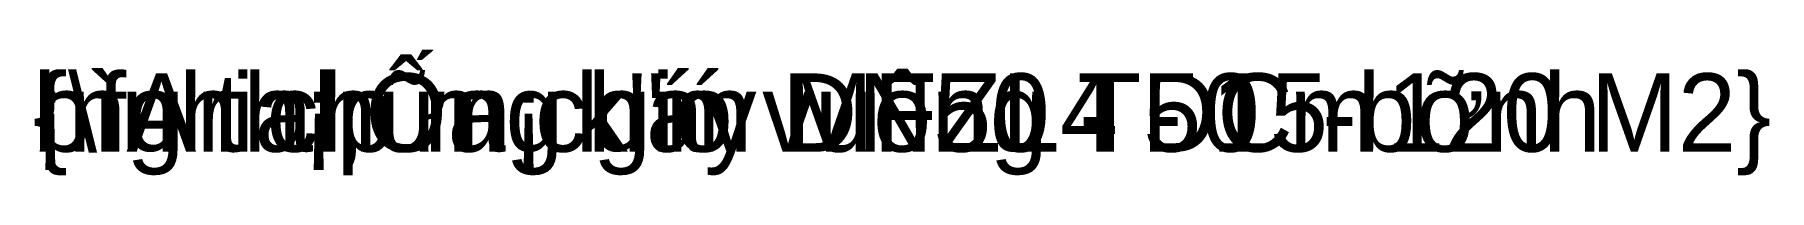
# Model space of a CAD drawing. Header units: metres. Extents: x 0.1 to 55.3, y -0.8 to 3.3.
import ezdxf

# ---------------------------------------------------------------- set-up
doc = ezdxf.new("R2010")
doc.units = ezdxf.units.M
doc.layers.add('PCCC_TEXT_TAGS', color=7, linetype='Continuous')

msp = doc.modelspace()

# ---------------------------------------------------------------- texts
at = {"layer": 'PCCC_TEXT_TAGS'}
for s in ['{\\fArial;Ống gió vuông TDC - 120 M2}', 'b×nh ch÷a ch¸y MFZL4 - 15 bình', '¡ng th¡p m¡ k"m DN50 - 50 m']:
    msp.add_text(s, height=2.5, dxfattribs=at).set_placement((0, 0))

doc.saveas('drawing.dxf')
